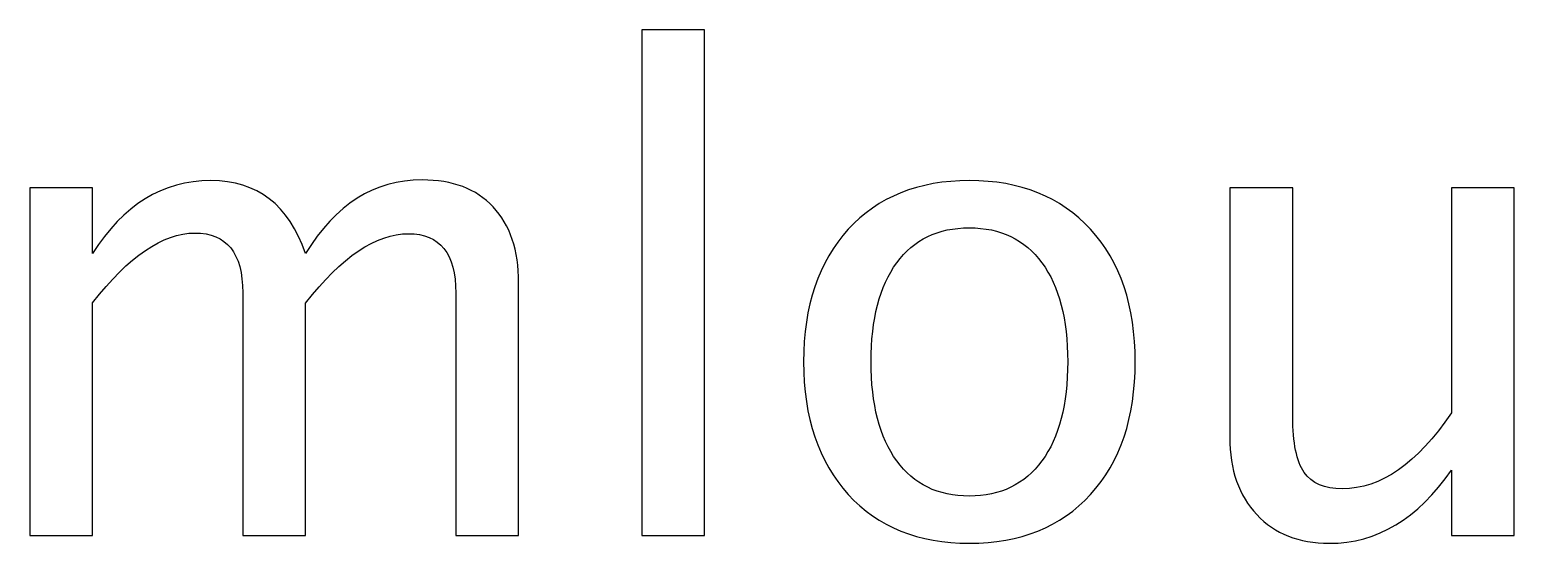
# Model space of a CAD drawing. Header units: centimetres. Extents: x -143 to 63, y -92 to 73.
# Drawn here: x -57.66 to -45.67, y 68.61 to 72.75 of the extents above; entities that cross this region are included whole.
import ezdxf

# ---------------------------------------------------------------- set-up
doc = ezdxf.new("R2010")
doc.units = ezdxf.units.CM
doc.header["$MEASUREMENT"] = 0
doc.layers.add('Layer 1', color=7, linetype='Continuous')

msp = doc.modelspace()

# ---------------------------------------------------------------- linework, layer by layer
at = {"layer": 'Layer 1'}
for points, knots in [([(-52.71817, 68.67044), (-52.71817, 68.67044), (-52.71817, 72.75032), (-52.71817, 72.75032), (-52.71817, 72.75032), (-52.71817, 72.75032), (-52.21017, 72.75032), (-52.21017, 72.75032), (-52.21017, 72.75032), (-52.21017, 72.75032), (-52.21017, 68.67044), (-52.21017, 68.67044), (-52.21017, 68.67044), (-52.21017, 68.67044), (-52.71817, 68.67044), (-52.71817, 68.67044)], [0, 0, 0, 0, 0.2, 0.2, 0.2, 0.2, 0.4, 0.4, 0.4, 0.4, 0.6, 0.6, 0.6, 0.6, 1, 1, 1, 1]), ([(-57.65883, 68.67044), (-57.65883, 68.67044), (-57.65883, 71.47503), (-57.65883, 71.47503), (-57.65883, 71.47503), (-57.65883, 71.47503), (-57.15083, 71.47503), (-57.15083, 71.47503), (-57.15083, 71.47503), (-57.15083, 71.47503), (-57.15083, 70.94498), (-57.15083, 70.94498), (-57.15083, 70.94498), (-56.903, 71.33744), (-56.5855, 71.53323), (-56.19656, 71.53323), (-56.19656, 71.53323), (-55.82174, 71.53323), (-55.56686, 71.33744), (-55.43104, 70.94498), (-55.43104, 70.94498), (-55.19027, 71.34097), (-54.87629, 71.53853), (-54.49088, 71.53853), (-54.49088, 71.53853), (-54.24482, 71.53853), (-54.05344, 71.46621), (-53.91674, 71.32068), (-53.91674, 71.32068), (-53.78004, 71.17516), (-53.71124, 70.97143), (-53.71124, 70.7095), (-53.71124, 70.7095), (-53.71124, 70.7095), (-53.71124, 68.67044), (-53.71124, 68.67044), (-53.71124, 68.67044), (-53.71124, 68.67044), (-54.21924, 68.67044), (-54.21924, 68.67044), (-54.21924, 68.67044), (-54.21924, 68.67044), (-54.21924, 70.62571), (-54.21924, 70.62571), (-54.21924, 70.62571), (-54.21924, 70.94498), (-54.34624, 71.10461), (-54.60024, 71.10461), (-54.60024, 71.10461), (-54.86395, 71.10461), (-55.14088, 70.91852), (-55.43104, 70.54546), (-55.43104, 70.54546), (-55.43104, 70.54546), (-55.43104, 68.67044), (-55.43104, 68.67044), (-55.43104, 68.67044), (-55.43104, 68.67044), (-55.93904, 68.67044), (-55.93904, 68.67044), (-55.93904, 68.67044), (-55.93904, 68.67044), (-55.93904, 70.62748), (-55.93904, 70.62748), (-55.93904, 70.62748), (-55.93904, 70.94939), (-56.0678, 71.1099), (-56.32621, 71.1099), (-56.32621, 71.1099), (-56.58286, 71.1099), (-56.85802, 70.92293), (-57.15083, 70.5481), (-57.15083, 70.5481), (-57.15083, 70.5481), (-57.15083, 68.67044), (-57.15083, 68.67044), (-57.15083, 68.67044), (-57.15083, 68.67044), (-57.65883, 68.67044), (-57.65883, 68.67044)], [0, 0, 0, 0, 0.04761905, 0.04761905, 0.04761905, 0.04761905, 0.0952381, 0.0952381, 0.0952381, 0.0952381, 0.14285714, 0.14285714, 0.14285714, 0.14285714, 0.19047619, 0.19047619, 0.19047619, 0.19047619, 0.23809524, 0.23809524, 0.23809524, 0.23809524, 0.28571429, 0.28571429, 0.28571429, 0.28571429, 0.33333333, 0.33333333, 0.33333333, 0.33333333, 0.38095238, 0.38095238, 0.38095238, 0.38095238, 0.42857143, 0.42857143, 0.42857143, 0.42857143, 0.47619048, 0.47619048, 0.47619048, 0.47619048, 0.52380952, 0.52380952, 0.52380952, 0.52380952, 0.57142857, 0.57142857, 0.57142857, 0.57142857, 0.61904762, 0.61904762, 0.61904762, 0.61904762, 0.66666667, 0.66666667, 0.66666667, 0.66666667, 0.71428571, 0.71428571, 0.71428571, 0.71428571, 0.76190476, 0.76190476, 0.76190476, 0.76190476, 0.80952381, 0.80952381, 0.80952381, 0.80952381, 0.85714286, 0.85714286, 0.85714286, 0.85714286, 0.9047619, 0.9047619, 0.9047619, 0.9047619, 1, 1, 1, 1]), ([(-50.07234, 68.60694), (-50.48421, 68.60694), (-50.81053, 68.73835), (-51.05041, 69.00117), (-51.05041, 69.00117), (-51.29119, 69.26399), (-51.41113, 69.62118), (-51.41113, 70.07185), (-51.41113, 70.07185), (-51.41113, 70.52164), (-51.29119, 70.87795), (-51.05041, 71.13989), (-51.05041, 71.13989), (-50.81053, 71.40182), (-50.48421, 71.53323), (-50.07234, 71.53323), (-50.07234, 71.53323), (-49.66047, 71.53323), (-49.33415, 71.40182), (-49.09426, 71.13989), (-49.09426, 71.13989), (-48.85349, 70.87795), (-48.73354, 70.52164), (-48.73354, 70.07185), (-48.73354, 70.07185), (-48.73354, 69.62118), (-48.85349, 69.26399), (-49.09426, 69.00117), (-49.09426, 69.00117), (-49.33415, 68.73835), (-49.66047, 68.60694), (-50.07234, 68.60694)], [0, 0, 0, 0, 0.11111111, 0.11111111, 0.11111111, 0.11111111, 0.22222222, 0.22222222, 0.22222222, 0.22222222, 0.33333333, 0.33333333, 0.33333333, 0.33333333, 0.44444444, 0.44444444, 0.44444444, 0.44444444, 0.55555556, 0.55555556, 0.55555556, 0.55555556, 0.66666667, 0.66666667, 0.66666667, 0.66666667, 0.77777778, 0.77777778, 0.77777778, 0.77777778, 1, 1, 1, 1]), ([(-46.1812, 68.67044), (-46.1812, 68.67044), (-46.1812, 69.19784), (-46.1812, 69.19784), (-46.1812, 69.19784), (-46.45195, 68.80361), (-46.78092, 68.60694), (-47.16721, 68.60694), (-47.16721, 68.60694), (-47.41239, 68.60694), (-47.6073, 68.68367), (-47.75194, 68.83801), (-47.75194, 68.83801), (-47.89746, 68.99235), (-47.96978, 69.19961), (-47.96978, 69.46154), (-47.96978, 69.46154), (-47.96978, 69.46154), (-47.96978, 71.47503), (-47.96978, 71.47503), (-47.96978, 71.47503), (-47.96978, 71.47503), (-47.46178, 71.47503), (-47.46178, 71.47503), (-47.46178, 71.47503), (-47.46178, 71.47503), (-47.46178, 69.62735), (-47.46178, 69.62735), (-47.46178, 69.62735), (-47.46178, 69.41657), (-47.43091, 69.26752), (-47.37006, 69.17932), (-47.37006, 69.17932), (-47.30832, 69.09025), (-47.20602, 69.04615), (-47.06226, 69.04615), (-47.06226, 69.04615), (-46.75181, 69.04615), (-46.45724, 69.24988), (-46.1812, 69.65822), (-46.1812, 69.65822), (-46.1812, 69.65822), (-46.1812, 71.47503), (-46.1812, 71.47503), (-46.1812, 71.47503), (-46.1812, 71.47503), (-45.67319, 71.47503), (-45.67319, 71.47503), (-45.67319, 71.47503), (-45.67319, 71.47503), (-45.67319, 68.67044), (-45.67319, 68.67044), (-45.67319, 68.67044), (-45.67319, 68.67044), (-46.1812, 68.67044), (-46.1812, 68.67044)], [0, 0, 0, 0, 0.06666667, 0.06666667, 0.06666667, 0.06666667, 0.13333333, 0.13333333, 0.13333333, 0.13333333, 0.2, 0.2, 0.2, 0.2, 0.26666667, 0.26666667, 0.26666667, 0.26666667, 0.33333333, 0.33333333, 0.33333333, 0.33333333, 0.4, 0.4, 0.4, 0.4, 0.46666667, 0.46666667, 0.46666667, 0.46666667, 0.53333333, 0.53333333, 0.53333333, 0.53333333, 0.6, 0.6, 0.6, 0.6, 0.66666667, 0.66666667, 0.66666667, 0.66666667, 0.73333333, 0.73333333, 0.73333333, 0.73333333, 0.8, 0.8, 0.8, 0.8, 0.86666667, 0.86666667, 0.86666667, 0.86666667, 1, 1, 1, 1]), ([(-50.07322, 68.98794), (-49.82186, 68.98794), (-49.62607, 69.08231), (-49.48673, 69.27193), (-49.48673, 69.27193), (-49.34826, 69.46066), (-49.27859, 69.72789), (-49.27859, 70.07185), (-49.27859, 70.07185), (-49.27859, 70.41493), (-49.34826, 70.68127), (-49.48673, 70.87001), (-49.48673, 70.87001), (-49.62607, 71.05787), (-49.82186, 71.15223), (-50.07322, 71.15223), (-50.07322, 71.15223), (-50.32546, 71.15223), (-50.52125, 71.05787), (-50.65883, 70.87001), (-50.65883, 70.87001), (-50.7973, 70.68127), (-50.86609, 70.41493), (-50.86609, 70.07185), (-50.86609, 70.07185), (-50.86609, 69.72789), (-50.7973, 69.46066), (-50.65883, 69.27193), (-50.65883, 69.27193), (-50.52125, 69.08231), (-50.32546, 68.98794), (-50.07322, 68.98794)], [0, 0, 0, 0, 0.11111111, 0.11111111, 0.11111111, 0.11111111, 0.22222222, 0.22222222, 0.22222222, 0.22222222, 0.33333333, 0.33333333, 0.33333333, 0.33333333, 0.44444444, 0.44444444, 0.44444444, 0.44444444, 0.55555556, 0.55555556, 0.55555556, 0.55555556, 0.66666667, 0.66666667, 0.66666667, 0.66666667, 0.77777778, 0.77777778, 0.77777778, 0.77777778, 1, 1, 1, 1])]:
    msp.add_open_spline(points, degree=3, knots=knots, dxfattribs=at)

doc.saveas('drawing.dxf')
